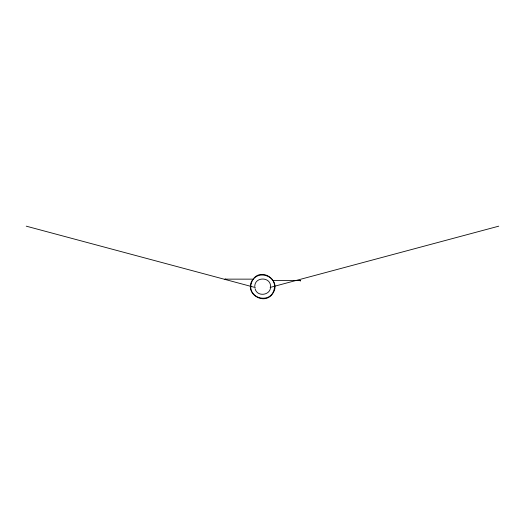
<?xml version="1.0" encoding="UTF-8"?>
<svg xmlns="http://www.w3.org/2000/svg" width="525" height="525" viewBox="0 0 525 525"><rect width="100%" height="100%" fill="white"/><g stroke="black" fill="none" stroke-linecap="round" stroke-linejoin="round"><path stroke-width="0.79" d="M254.796 286.624C254.408 276.504 270.933 276.504 270.552 286.624C270.946 295.49 256.974 297.327 255.065 288.658M252.098 280.514C244.033 294.164 265.46 306.534 273.243 292.727C280.652 281.131 263.32 267.835 254.041 277.988M270.145 287.424L498.75 226.17M225.271 279.142L253.562 279.142M273.322 280.56L300.228 280.56M26.25 226.17L255.34 287.556M225.12 279.051L225.317 279.503L225.12 279.051M300.07 280.462L300.267 280.921L300.07 280.462M251.258 283.566C247.137 298.344 270.263 304.539 274.083 289.682C278.204 274.903 255.078 268.702 251.258 283.566"/></g></svg>
